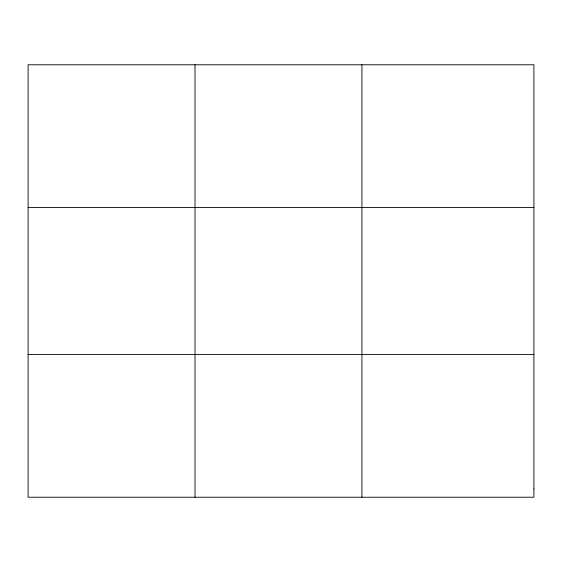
<?xml version="1.0" encoding="UTF-8"?>
<svg xmlns="http://www.w3.org/2000/svg" width="562" height="562" viewBox="0 0 562 562"><rect width="100%" height="100%" fill="white"/><g stroke="black" fill="none" stroke-linecap="round" stroke-linejoin="round"><path stroke-width="0.84" d="M195.014 64.778L195.014 497.222M361.928 64.778L361.928 497.222M28.1 207.483L533.9 207.483M28.1 354.517L533.9 354.517M533.9 488.828L533.9 497.222L28.1 497.222L28.1 64.778L533.9 64.778L533.9 488.828"/></g></svg>
